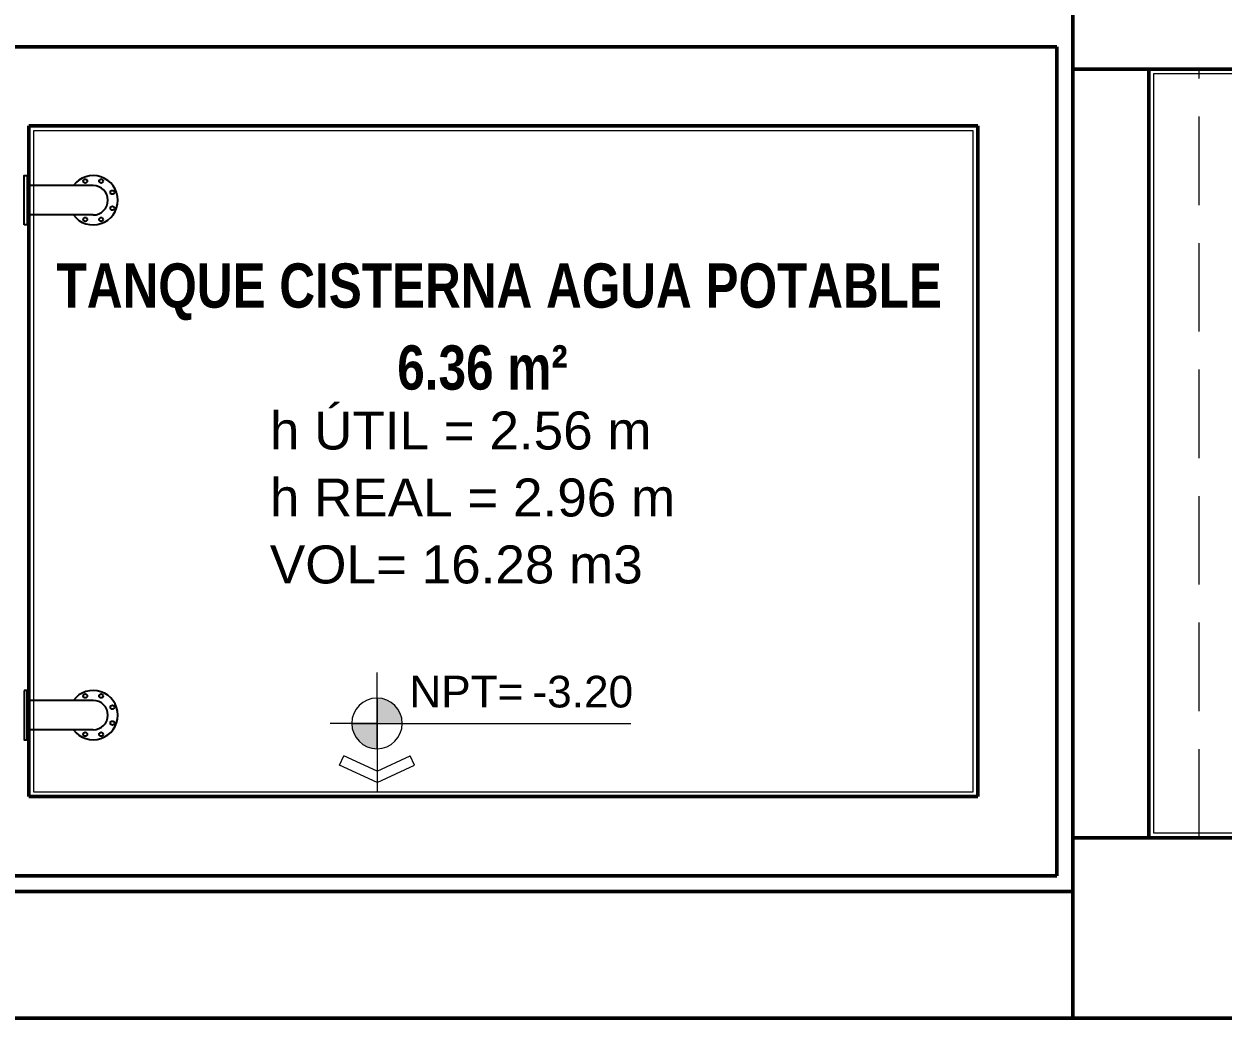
# Model space of a CAD drawing. Header units: metres. Extents: x -4 to 54.5, y -3.3 to 43.7.
# Drawn here: x 22.205 to 25.995, y 4.435 to 7.577 of the extents above; entities that cross this region are included whole.
import ezdxf

# ---------------------------------------------------------------- set-up
doc = ezdxf.new("R2010")
doc.units = ezdxf.units.M
doc.linetypes.add('Derribado', pattern=[0.4, 0.28, -0.12])
doc.layers.get('0').update_dxf_attribs({"color": 8})
for name, color, linetype, lineweight in [('A-AREA-IDEN', 8, 'Continuous', 9), ('A-DETL', 8, 'Continuous', 9), ('A-FLOR', 8, 'Continuous', 18), ('A-WALL', 8, 'Continuous', 9), ('G-ANNO-DIMS', 8, 'Continuous', 9), ('G-ANNO-TEXT', 8, 'Continuous', 9), ('I-WALL', 8, 'Continuous', 9), ('S-COLS', 8, 'Continuous', 9)]:
    doc.layers.add(name, color=color, linetype=linetype, lineweight=lineweight)
doc.layers.add('REF-ACI-BOMBAS', color=9, linetype='Continuous')
doc.styles.add('Arial', font='arial.ttf', dxfattribs={"height": 0.12})
doc.styles.add('Arial_5', font='arial.ttf', dxfattribs={"height": 0.1})
doc.styles.add('Arial_B_3', font='arialbd.ttf', dxfattribs={"width": 0.8, "height": 0.14})

# ---------------------------------------------------------------- blocks, each defined once
blk = doc.blocks.new('P3-P3_dwg-6083442-NIV_A_S01_SÓTANO 1')
at = {"color": 0}
for p, q in [((22.4238, 7.0666), (22.2155, 7.0666)), ((22.4238, 6.9737), (22.2155, 6.9737)), ((22.4238, 5.4391), (22.2155, 5.4391)), ((22.4238, 5.3461), (22.2155, 5.3461))]:
    blk.add_line(p, q, dxfattribs=at)
at = {"color": 0, "flags": 128}
for points in [[(22.2051, 6.9422), (22.2051, 7.0981), (22.2155, 7.0981), (22.2155, 6.9422)], [(22.2051, 5.4705), (22.2051, 5.3147), (22.2155, 5.3147), (22.2155, 5.4705)]]:
    blk.add_lwpolyline(points, close=True, dxfattribs=at)
at = {"color": 0}
for centre in [(22.3987, 7.0808), (22.4489, 7.0808), (22.4844, 7.0453), (22.4844, 6.995), (22.3987, 6.9595), (22.4489, 6.9595), (22.3987, 5.4532), (22.4489, 5.4532), (22.4844, 5.4177), (22.4844, 5.3675), (22.3987, 5.332), (22.4489, 5.332)]:
    blk.add_circle(centre, 0.00629, dxfattribs=at)
for centre, radius, start, end in [((22.4238, 7.0202), 0.0779, 216.619, 143.381), ((22.4238, 7.0202), 0.0465, 270, 90), ((22.4238, 5.3926), 0.0779, 216.619, 143.381), ((22.4238, 5.3926), 0.0465, 270, 90)]:
    blk.add_arc(centre, radius, start, end, dxfattribs=at)
blk = doc.blocks.new('Cotas de elevación - CotaEleVacíoNNpt-3697023-NIV_A_S01_SÓTANO 1')
at = {"layer": 'G-ANNO-DIMS'}
h = blk.add_hatch(color=256, dxfattribs=at)
edge = h.paths.add_edge_path()
edge.add_arc((0, 0.002141), 0.0008, 0, 90, ccw=False)
edge.add_line((0.0008, 0.002141), (0, 0.002141))
edge.add_line((0, 0.002141), (0, 0.002941))
h = blk.add_hatch(color=256, dxfattribs=at)
edge = h.paths.add_edge_path()
edge.add_arc((0, 0.002141), 0.0008, 0, 90, ccw=False)
edge.add_line((0.0008, 0.002141), (0, 0.002141))
edge.add_line((0, 0.002141), (0, 0.002941))
h = blk.add_hatch(color=256, dxfattribs=at)
edge = h.paths.add_edge_path()
edge.add_line((-0.0008, 0.002141), (0, 0.002141))
edge.add_line((0, 0.002141), (0, 0.001341))
edge.add_arc((0, 0.002141), 0.0008, 180, 270, ccw=False)
for p, q in [((0, 0.002141), (0, 0.003749)), ((0, 0.002941), (0, 0.002141)), ((0, 0.002141), (0, 0.002941)), ((0, 0.002141), (0, 0.002941)), ((0, 0.002941), (0, 0.002141)), ((0, 0.002141), (-0.001482, 0.002141)), ((-0.0008, 0.002141), (0, 0.002141)), ((0, 0.002141), (-0.0008, 0.002141)), ((-0.0008, 0.002141), (0, 0.002141)), ((0, 0.002141), (0.0008, 0.002141)), ((0, 0.001341), (0, 0.002141)), ((0, 0.002141), (0.0008, 0.002141)), ((0, 0.002141), (0.008028, 0.002141)), ((0, 0.002141), (0, 0)), ((-0.001183, 0.000825), (-0.001045, 0.00112)), ((0, 0.000273), (-0.001183, 0.000825)), ((0, 0.000633), (-0.001045, 0.00112)), ((0, 0.000633), (0.001045, 0.00112)), ((0, 0.000273), (0.001183, 0.000825)), ((0.001183, 0.000825), (0.001045, 0.00112))]:
    blk.add_line(p, q, dxfattribs=at)
for start, end in [(360, 180), (90, 180), (90, 180), (360, 90), (360, 90), (180, 360), (180, 270)]:
    blk.add_arc((0, 0.002141), 0.0008, start, end, dxfattribs=at)
blk = doc.blocks.new('EST-ColumnaRectangularConcretoEst - C255x57cm-5405415-NIV_A_S01_SÓTANO 1')
at = {"layer": 'S-COLS', "lineweight": 50}
for p, q in [((0.285, 0.275), (-0.285, 0.275)), ((-0.285, 0.275), (-0.285, -0.275)), ((0.285, -0.275), (0.285, 0.275)), ((-0.285, -0.275), (0.285, -0.275))]:
    blk.add_line(p, q, dxfattribs=at)

msp = doc.modelspace()

# ---------------------------------------------------------------- linework, layer by layer
at = {"layer": 'A-DETL', "linetype": 'Derribado', "lineweight": 18}
for p, q in [((25.52, 7.435), (25.52, 5.005)), ((25.92, 7.435), (25.52, 7.435)), ((25.92, 5.005), (25.92, 7.435)), ((25.52, 5.005), (25.92, 5.005)), ((25.52, 4.835), (20.49, 4.835)), ((25.52, 4.435), (25.52, 4.835)), ((20.49, 4.435), (25.52, 4.435))]:
    msp.add_line(p, q, dxfattribs=at)
at = {"layer": 'A-FLOR', "lineweight": 9}
for p, q in [((26.085, 7.42), (25.775, 7.42)), ((25.775, 7.42), (25.775, 5.02)), ((25.205, 7.24), (22.235, 7.24)), ((22.235, 7.24), (22.235, 5.15)), ((25.205, 5.15), (25.205, 7.24)), ((22.235, 5.15), (25.205, 5.15)), ((25.775, 5.02), (26.085, 5.02))]:
    msp.add_line(p, q, dxfattribs=at)
at = {"layer": 'A-WALL', "lineweight": 50}
for p, q in [((22.22, 7.505), (21.97, 7.505)), ((25.22, 7.505), (22.22, 7.505)), ((25.47, 7.505), (25.22, 7.505)), ((25.47, 4.885), (25.47, 7.505)), ((22.22, 5.135), (22.22, 7.255)), ((22.22, 7.255), (25.22, 7.255)), ((25.22, 7.255), (25.22, 5.135)), ((25.22, 5.135), (22.22, 5.135)), ((21.97, 4.885), (25.22, 4.885)), ((25.22, 4.885), (25.47, 4.885)), ((25.52, 4.835), (20.49, 4.835)), ((20.49, 4.435), (25.52, 4.435))]:
    msp.add_line(p, q, dxfattribs=at)
at = {"layer": 'I-WALL', "lineweight": 50}
for p, q in [((25.76, 7.435), (25.52, 7.435)), ((25.52, 7.435), (25.52, 5.005)), ((25.76, 5.005), (25.76, 7.435))]:
    msp.add_line(p, q, dxfattribs=at)
at = {"layer": 'S-COLS', "lineweight": 50}
for p, q in [((25.52, 7.985), (25.52, 7.435)), ((25.52, 7.435), (26.07, 7.435))]:
    msp.add_line(p, q, dxfattribs=at)

# ---------------------------------------------------------------- block references
at = {"layer": 'G-ANNO-DIMS', "xscale": 99.99999999999991, "yscale": 99.99999999999991, "zscale": 99.99999999999991}
msp.add_blockref('Cotas de elevación - CotaEleVacíoNNpt-3697023-NIV_A_S01_SÓTANO 1', (23.3209, 5.1523), dxfattribs=at)
at = {"layer": 'REF-ACI-BOMBAS'}
msp.add_blockref('P3-P3_dwg-6083442-NIV_A_S01_SÓTANO 1', (0, 0), dxfattribs=at)
at = {"layer": 'S-COLS', "lineweight": 5, "rotation": 90.00000532850758}
msp.add_blockref('EST-ColumnaRectangularConcretoEst - C255x57cm-5405415-NIV_A_S01_SÓTANO 1', (25.795, 4.72), dxfattribs=at)

# ---------------------------------------------------------------- texts
at = {"layer": 'A-AREA-IDEN', "char_height": 0.14, "attachment_point": 1, "style": 'Arial_B_3'}
for s, insert, width in [('TANQUE CISTERNA AGUA POTABLE', (22.3081, 6.8206), 3.251644), ('6.36 m²', (23.3849, 6.5616), 0.64135)]:
    msp.add_mtext(s, dxfattribs=dict(at, insert=insert, width=width))
at = {"layer": 'G-ANNO-TEXT', "char_height": 0.12, "attachment_point": 1, "style": 'Arial'}
for s, insert, width in [('h ÚTIL = 2.56 m', (22.9822, 6.3523), 1.571308), ('h REAL = 2.96 m', (22.9822, 6.1406), 1.675527), ('VOL= 16.28 m3', (22.9822, 5.9289), 1.523206)]:
    msp.add_mtext(s, dxfattribs=dict(at, insert=insert, width=width))

# ---------------------------------------------------------------- next in the draw order: texts
at = {"layer": 'G-ANNO-DIMS', "insert": (23.4229, 5.5171), "char_height": 0.1, "width": 0.416877, "attachment_point": 1, "style": 'Arial_5', "bg_fill": 3, "box_fill_scale": 1.25, "bg_fill_color": 9, "bg_fill_true_color": 13158600, "bg_fill_transparency": 0}
msp.add_mtext('NPT=', dxfattribs=at)

# ---------------------------------------------------------------- next in the draw order: texts
at = {"layer": 'G-ANNO-DIMS', "insert": (23.8122, 5.5168), "char_height": 0.1, "width": 0.380758, "attachment_point": 1, "line_spacing_factor": 0.941778, "style": 'Arial_5', "bg_fill": 3, "box_fill_scale": 1.25, "bg_fill_color": 9, "bg_fill_true_color": 13158600, "bg_fill_transparency": 0}
msp.add_mtext('-3.20', dxfattribs=at)

doc.saveas('drawing.dxf')
